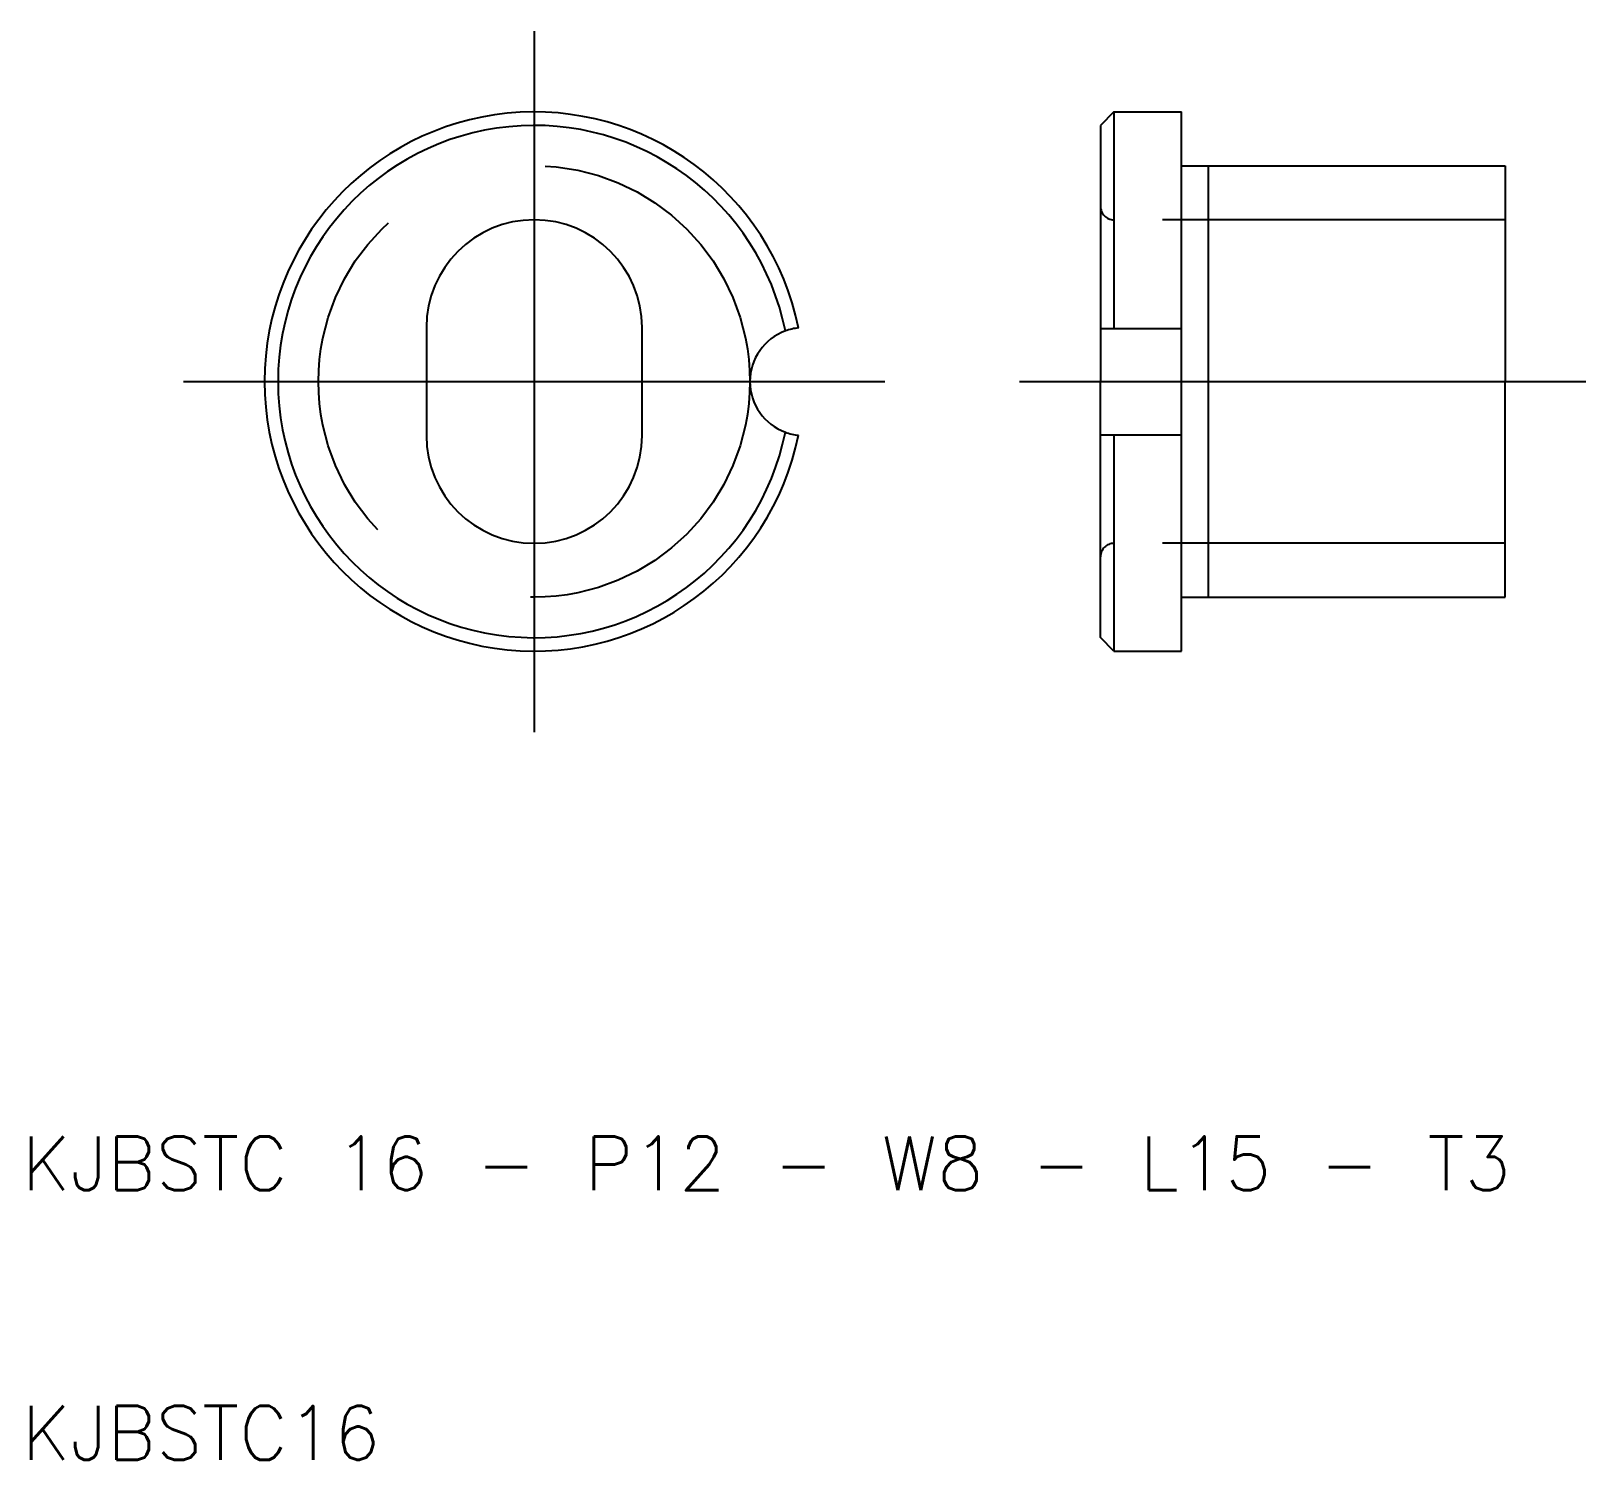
# Model space of a CAD drawing. Extents: x 10.3 to 68, y 10 to 63.
import ezdxf

# ---------------------------------------------------------------- set-up
doc = ezdxf.new("R2010")
doc.units = 0
doc.linetypes.add('CENTER', pattern=[50.8, 31.75, -6.35, 6.35, -6.35])
doc.linetypes.add('DASHED', pattern=[19.05, 12.7, -6.35])
doc.layers.get('0').update_dxf_attribs({"linetype": 'CONTINUOUS'})
doc.layers.add('CENTER', color=1, linetype='CENTER')
doc.styles.get("Standard").update_dxf_attribs({"font": 'txt.shx'})

msp = doc.modelspace()

# ---------------------------------------------------------------- linework, layer by layer
for p, q in [((50.5, 60), (50, 59.5)), ((50.5, 60), (50.5, 51.972)), ((50.5, 60), (53, 60)), ((53, 58), (53, 60)), ((50, 59.5), (50, 50)), ((53, 58), (65, 58)), ((53, 42), (53, 58)), ((54, 42), (54, 58)), ((65, 58), (65, 50)), ((25, 52), (25, 48)), ((33, 48), (33, 52)), ((50, 51.972), (53, 51.972)), ((50, 40.5), (50, 50)), ((65, 42), (65, 50)), ((50, 48.028), (53, 48.028)), ((50.5, 48.028), (50.5, 40)), ((53, 42), (65, 42)), ((53, 40), (53, 42)), ((50.5, 40), (50, 40.5)), ((50.5, 40), (53, 40))]:
    msp.add_line(p, q)
at = {"color": 3, "linetype": 'DASHED'}
for p, q in [((65, 56), (50.5, 56)), ((65, 44), (50.5, 44))]:
    msp.add_line(p, q, dxfattribs=at)
msp.add_circle((29, 50), 8, dxfattribs=at)
for centre, radius, start, end in [((29, 50), 10, 11.47834, 348.52166), ((29, 50), 9.5, 11.40232, 348.59768), ((29, 52), 4, 0, 180), ((39, 50), 2, 95.73917, 110.10551), ((39, 50), 2, 110.10551, 249.89449), ((29, 48), 4, 180, 0), ((39, 50), 2, 249.89449, 264.26083)]:
    msp.add_arc(centre, radius, start, end)
for centre, start, end in [((50.5, 56.5), 180, 270), ((50.5, 43.5), 90, 180)]:
    msp.add_arc(centre, 0.5, start, end, dxfattribs=at)
at = {"layer": 'CENTER'}
for p, q in [((29, 63), (29, 37)), ((16, 50), (42, 50)), ((47, 50), (68, 50))]:
    msp.add_line(p, q, dxfattribs=at)

# ---------------------------------------------------------------- texts
for s, p in [('KJBSTC 16 - P12 - W8 - L15 - T3', (10, 20)), ('KJBSTC16', (10, 10))]:
    msp.add_text(s, height=2).set_placement(p)

doc.saveas('drawing.dxf')
